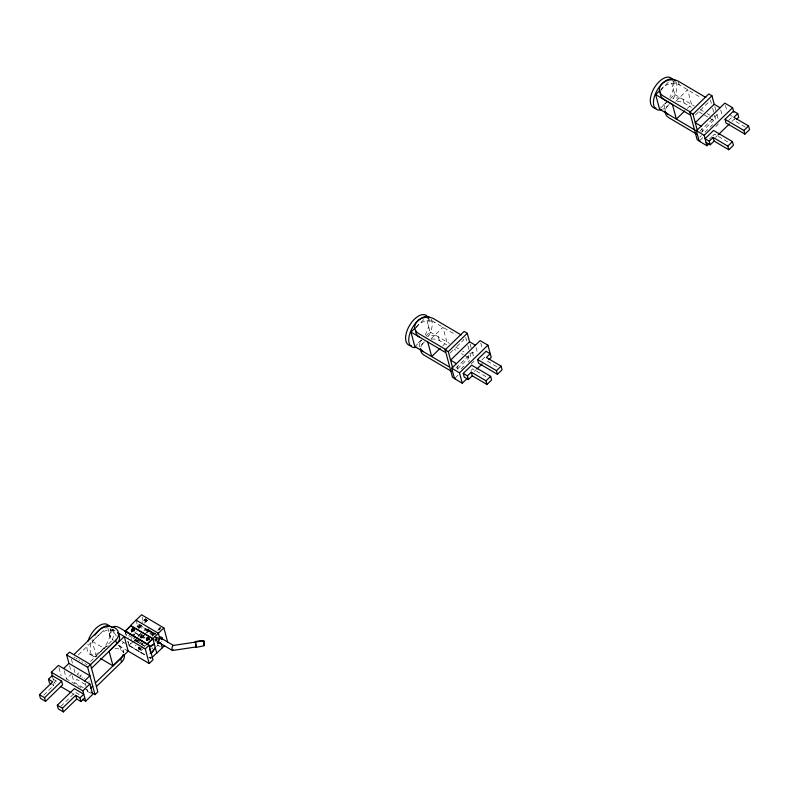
<?xml version="1.0" encoding="UTF-8"?>
<svg xmlns="http://www.w3.org/2000/svg" width="789" height="789" viewBox="0 0 789 789"><rect width="100%" height="100%" fill="white"/><g stroke="black" fill="none" stroke-linecap="round" stroke-linejoin="round"><path stroke-width="0.59" stroke-dasharray="3.94 2.96" d="M141.635 625.312L139.051 628.034L138.361 626.92L137.917 627.285M144.121 623.123C148.46 621.081 142.957 618.004 142.069 622.708M144.604 645.984L134.465 640.007C135.323 637.108 134.012 642.552 136.102 639.928M134.544 640.017L134.83 641.289M155.108 633.005L152.543 635.49L152.75 636.151M160.039 629.247L159.26 628.981L159.792 629.938M134.811 641.072L136.073 640.421L136.152 641.516M147.247 630.273C149.22 633.873 147.76 627.245 145.58 631.89M135.471 640.441L134.485 640.313L144.584 645.806M136.043 640.086L134.584 640.372M155.956 637.127L157.05 638.064M145.916 621.988L147.563 620.223L145.916 621.988L144.87 621.377L144.131 620.272L145.778 618.507M138.312 636.052L141.28 632.896L137.996 636.082M146.813 630.263L148.135 628.981L149.92 630.697L148.598 631.989L147.543 631.368L146.813 630.263L148.45 628.498M142.059 637.946L144.14 635.638M138.351 647.799L138.854 647.029L140.541 648.025L141.714 649.781L141.211 650.55L138.351 647.799L140.817 645.402M148.598 631.989L150.235 630.214M159.575 630.046L158.836 628.941L160.473 627.176M130.51 640.54L131.832 638.528M139.051 628.034L138.105 627.551M144.574 620.282L145.807 621.476M148.47 631.496L146.793 633.113M152.918 635.253L152.455 635.924L152.918 635.253A1.292 0.503 45.9 0 0 152.198 635.263A1.292 0.503 45.9 0 0 152.553 636.181M153.165 634.977L153.283 634.849A2.87 1.519 -59.5 0 1 155.127 634.149M107.777 627.748L111.387 641.21L96.209 655.945L92.303 641.358L106.633 627.442M416.02 327.159L425.291 318.164M660.709 89.68L670.818 79.857M78.298 654.919L99.887 633.991A11.49 8.659 -15 0 1 116.604 632.058M55.891 680.937L54.135 682.633L56.236 683.876M109.888 630.569L110.845 629.652M43.75 695.119L53.701 685.454L53.218 683.639M109.424 633.922L113.221 630.243M81.109 687.584L66.404 678.925L71.72 673.767M414.866 346.657L421.612 340.118M425.833 336.025L430.044 331.932L426.435 318.47M660.403 108.359L666.301 102.629M670.512 98.536L674.733 94.453L671.123 80.981M78.89 672.731L77.223 674.348L79.324 675.581M90.508 661.458L103.793 648.578A11.49 8.659 -15 0 1 108.221 645.747M83.447 687.821L73.988 682.248L76.839 679.487L86.287 685.059M79.867 676.38L81.523 674.773M431.139 338.708L442.935 327.257L446.85 341.844L442.629 345.937M675.818 101.219L687.623 89.768L691.529 104.355M144.131 620.272L145.462 618.99L147.247 620.706M137.868 626.791L140.403 624.336M138.026 627.393L139.919 625.549L154.752 634.297M144.446 619.789L145.492 620.41L146.823 619.128M144.87 621.377L146.192 620.085M125.412 643.568L123.577 642.483L119.79 646.171L120.766 649.811M60.842 706.382L75.35 692.298L80.567 695.375M130.757 643.37L128.942 645.471L144.574 654.683M138.4 636.19L139.969 634.662L145.038 637.65M143.904 630.855L145.472 629.326L153.579 634.109M133.627 641.151L128.942 645.471L127.67 640.737M139.673 637.078L142.138 634.681M140.373 636.96L142.227 635.155M137.671 641.102L138.43 640.362M145.127 633.715L148.924 630.026L156.271 634.366M141.675 638.035L144.298 635.549M687.318 108.448L691.529 104.355M90.557 693.156L87.411 691.302L89.69 689.093M141.645 644.603L143.282 643.015M138.381 648.597L139.14 647.858M158.836 628.941L160.157 627.649L160.897 628.754M157.603 630.569L159.279 628.951M139.535 649.554L144.466 644.771M140.156 650.471A1.292 0.503 45.9 0 0 139.199 648.795A1.292 0.503 45.9 0 0 138.479 649.308A1.292 0.503 45.9 0 0 140.156 650.471L140.935 649.722A1.292 0.503 45.9 0 0 139.959 648.055A1.292 0.503 45.9 0 0 139.239 648.578A1.292 0.503 45.9 0 0 140.915 649.732M141.211 650.55L146.143 645.757M450.174 352.989L455.391 347.929M456.811 346.549L461.082 342.406M461.555 341.943L463.932 339.645L462.62 338.875M695.336 115.046L708.611 102.166L707.299 101.386M155.827 640.629L157.346 639.159M156.439 646.704L158.145 645.047M455.943 368.049L472.325 352.15L475.264 353.886M699.764 131.398L717.004 114.661L719.943 116.397M457.433 368.927L468.814 357.881L467.838 354.231M701.174 132.365L713.503 120.401L712.526 116.752M461.101 368.818L464.543 365.475M467.995 362.121L469.721 360.455M699.744 137.187L701.47 135.521M704.922 132.167L709.232 127.986M710.09 127.147L712.684 124.642M455.283 377.862L458.448 374.795M699.971 140.373L703.916 136.546M471.141 363.985L474.593 360.632M715.83 126.496L718.414 123.981M471.003 370.475L472.7 368.828L487.405 377.497M481.931 359.873L485.324 356.579M709.439 139.061L711.984 136.586M712.832 135.767L714.528 134.12L729.233 142.789M728.563 120.5L732.803 116.387M474.337 371.501L476.063 369.824M715.574 137.355L717.3 135.688M731.955 121.457L734.539 118.952M141.586 625.578L140.915 625.312M133.321 634.169L134.475 634.238L133.568 634.139M154.693 633.103L154.812 633.064A5.148 2.722 -59.5 0 0 153.963 633.409A4.053 2.14 -59.5 0 0 152.228 635.125A5.385 2.85 -59.5 0 0 151.873 635.697A4.497 2.377 -59.5 0 1 153.066 634.05A4.231 2.239 -59.5 0 1 154.683 633.123M134.189 635.027L134.722 634.376L134.15 635.096M143.943 635.539L143.401 635.125M147.484 629.652L155.315 634.257L154.989 633.025L155.719 633.459M671.873 80.478L700.74 97.511M730.545 115.253L732.488 116.397M745.349 127.147L734.845 120.954L734.362 119.129M674.733 94.453L694.152 105.904M700.711 109.779L703.334 111.328M707.269 113.655L709.903 115.204M677.12 101.574A11.49 8.659 -15 0 1 684.112 103.053L691.46 107.383M698.807 111.722L702.476 113.892M704.311 114.977L707.989 117.147M709.824 118.232L713.503 120.401M426.139 317.346L456.052 335M487.375 361.145L496.823 366.717M430.044 331.932L449.464 343.393M456.032 347.268L458.656 348.817M462.591 351.135L463.902 351.914M431.258 339.191A11.49 8.659 -15 0 1 439.424 340.532L446.771 344.872M454.119 349.211L455.953 350.296M461.466 353.541L463.301 354.626M465.145 355.711L468.814 357.881M159.151 628.458L160.197 629.08M139.337 624.849L155.315 634.257M153.086 634.1L153.283 634.849L137.533 625.569L136.073 620.115M156.035 636.95L159.565 639.031M153.046 635.539L149.9 633.675L148.924 630.026M154.102 636.151L157.83 638.222M152.228 635.125L152.78 635.451M155.463 637.443L157.149 638.429M157.228 639.228L156.133 638.577A4.931 2.604 -59.5 0 1 156.735 637.581M156.824 639.692L155.867 639.129A4.053 2.14 -59.5 0 0 155.62 639.84L156.025 641.368M156.804 640.49L155.601 639.78A5.474 2.89 -59.5 0 1 156.133 638.577L155.956 638.932A5.385 2.85 -59.5 0 1 156.636 637.719M154.466 639.268L157.119 640.836M154.792 639.987L156.449 640.964L155.956 638.932A4.527 2.387 -59.5 0 1 157.041 637.167A4.28 2.259 -59.5 0 0 156.143 638.587M154.9 640.786L155.453 641.112M143.637 636.407L140.777 633.656M157.208 644.83L160.246 646.615M135.027 632.413L145.156 638.409M134.811 632.827L144.939 638.834M132.118 637.492L128.045 635.046L128.676 637.384M133.114 638.025L146.29 645.856M136.379 641.427L144.801 646.388M111.673 629.099L115.875 631.575A11.49 4.487 45.9 0 0 109.316 631.506A11.49 4.487 45.9 0 0 113.271 640.53M144.811 654.683L129.179 645.461L128.074 641.506M148.983 657.138L151.064 658.371M148.746 657.138L150.827 658.371L149.555 653.637M129.09 645.737L143.795 654.397M128.183 651.122L119.79 646.171A11.49 4.487 45.9 0 1 118.222 645.146M92.303 641.358L104.898 648.785M89.926 654.268L93.072 656.123M73.919 657.04L74.965 657.651M76.02 658.273L77.066 658.894M78.644 659.821L79.689 660.442M81.79 661.685L82.845 662.296M84.946 663.539L85.468 663.845M85.991 664.16L87.046 664.772M79.857 675.887L80.902 676.508M81.957 677.13L82.48 677.435M84.058 678.372L84.581 678.678M88.782 681.154L89.305 681.459M84.492 688.442L90.794 692.16M53.238 679.26L58.455 682.337M71.996 693.166L74.087 694.399M51.995 684.457L53.701 685.454M155.798 634.119L155.068 633.192M145.492 620.41L146.231 621.515M148.174 630.401L148.914 631.506M153.076 634.08L153.283 634.849M725.466 105.45L727.014 111.219M720.722 110.046L722.27 115.825M714.844 106.584L716.392 112.354M717.004 114.661L718.148 118.912M710.396 99.887L711.353 103.448M712.625 108.211L714.223 114.158M714.538 115.342L716.126 121.289M701.756 128.459L702.683 131.921M678.491 82.076L679.221 84.817A11.49 8.659 -15 0 0 660.689 91.159M684.112 103.053L683.126 99.404A11.49 8.659 -15 0 0 672.662 98.586M480.777 342.929L482.326 348.708M476.033 347.535L477.276 352.15M470.155 344.063L471.704 349.843M472.325 352.15L473.745 357.456M465.707 337.367L466.664 340.937M467.936 345.69L469.534 351.638M469.849 352.831L471.447 358.778M457.068 365.938L457.995 369.41M439.424 340.532L438.447 336.883A11.49 8.659 -15 0 0 426.879 336.469M157.119 642.009L156.715 640.49A4.053 2.14 -59.5 0 1 156.804 640.175M142.168 617.008L143.667 622.61M125.431 632.157L126.388 635.697M125.135 631.279L126.408 636.013M123.38 650.935L123.873 652.759M85.242 683.215L86.484 687.84M86.79 688.994L87.411 691.302M71.424 659.269L72.696 664.022M73.969 668.786L75.241 673.54M69.55 665.679L70.793 670.305M72.282 675.887L73.988 682.248M64.244 670.837L66.404 678.925M58.988 667.741L61.157 675.828M52.745 677.435L53.524 680.325M136.872 626.367A2.87 1.519 -59.5 0 1 139.545 624.957A2.87 1.519 -59.5 0 1 139.328 628.162M162.001 641.072A3.264 1.726 -59.5 0 1 161.745 641.526M136.418 631.2A1.292 0.503 45.9 0 1 136.142 631.269M138.667 628.251A1.292 0.503 45.9 0 1 138.114 627.807M137.651 627.216A1.292 0.503 45.9 0 1 138.233 626.604A1.292 0.503 45.9 0 1 139.406 628.251M152.218 648.923A1.292 0.503 45.9 0 1 151.981 648.025A1.292 0.503 45.9 0 1 152.839 648.233M139.061 641.22A1.292 0.503 45.9 0 1 137.385 640.057A1.292 0.503 45.9 0 1 137.513 641.161A1.292 0.503 45.9 0 1 136.112 640.165A1.292 0.503 45.9 0 1 136.093 639.179M141.172 638.123A1.292 0.503 45.9 0 1 140.156 636.634A1.292 0.503 45.9 0 1 141.339 636.92A1.292 0.503 45.9 0 1 142.04 638.34M156.804 638.409A4.053 2.14 -59.5 0 1 155.65 639.978M136.093 645.589A1.44 1.085 -15 0 1 135.254 645.037M134.258 641.023A1.44 1.085 -15 0 1 135.629 639.948A1.44 1.085 -15 0 1 137.049 640.678A1.44 1.085 -15 0 1 136.152 642.009M138.105 640.412A1.292 0.503 45.9 0 1 137.513 640.096M123.577 642.483A11.49 4.487 45.9 0 1 122.019 641.467M116.338 635.944A11.49 4.487 45.9 0 1 113.005 628.991M118.133 645.392A11.49 8.659 -15 0 1 123.498 652.74M114.928 648.302A11.49 8.659 -15 0 1 123.774 652.917M112.916 629.297A17.24 9.113 -59.5 0 1 111.969 641.21M96.939 656.744A17.24 9.113 -59.5 0 1 92.392 639.751M110.075 628.379A17.24 9.113 -59.5 0 1 98.852 652.671A17.24 9.113 -59.5 0 1 87.234 644.219M664.358 109.365A11.49 8.659 -15 0 1 666.498 102.491M675.848 81.661A17.24 9.113 -59.5 0 1 673.017 99.167M669.131 104.424A17.24 9.113 -59.5 0 1 662.563 109.316M673.421 81.612A17.24 9.113 -59.5 0 1 669.871 97.303M665.985 102.57A17.24 9.113 -59.5 0 1 660.571 106.909M665.571 109.395A11.49 8.659 -15 0 1 668.835 104.819M420.892 346.884A11.49 8.659 -15 0 1 424.147 342.298M419.669 346.844A11.49 8.659 -15 0 1 421.809 339.98M416.345 327.77A11.49 8.659 -15 0 1 434.532 322.297M431.159 319.151A17.24 9.113 -59.5 0 1 428.338 336.647M424.443 341.913A17.24 9.113 -59.5 0 1 419.038 346.243M428.427 318.154A17.24 9.113 -59.5 0 1 425.182 334.792M421.296 340.049A17.24 9.113 -59.5 0 1 417.036 343.708M140.481 636.91L141.734 638.035L140.481 636.871"/><path stroke-width="1.18" d="M195.573 642.354L196.155 646.921M131.635 629.336L131.684 631.713L131.635 629.336L132.986 628.843L134.377 630.746L132.986 628.843M134.031 629.464L133.736 630.569L132.384 631.062L131.339 630.441M146.586 638.153L146.636 640.53L146.586 638.153L147.938 637.66L149.328 639.563L147.938 637.66M148.983 638.281L148.687 639.386L147.346 639.879L146.29 639.258M204.331 645.708L196.244 647.355L196.343 646.516M125.135 631.279L130.826 625.756L125.135 631.279L147.02 644.179L152.928 638.784L130.432 625.815M147.02 644.179L152.474 638.666M204.351 644.929L203.71 640.875L195.297 641.585L196.303 647.305M155.325 647.897L151.163 653.608M155.315 647.7L151.074 653.539M84.63 680.907L89.936 675.759L68.929 663.371L66.661 654.9L69.511 652.138L90.508 664.516L97.836 691.874L94.996 694.636L91.849 692.772M52.587 676.863L51.354 672.238L58.376 665.433L89.877 684.004L92.658 694.399L85.646 701.214L82.49 699.35M48.464 679.299L52.261 675.611L61.65 681.154L62.627 684.803L45.555 701.372L40.426 698.344L39.45 694.695L52.725 681.814L48.464 679.299L49.441 682.949L51.147 683.955M73.998 654.495L98.911 630.342A11.49 8.659 -15 0 1 114.898 627.936A11.49 8.659 -15 0 1 115.717 640.254L116.693 643.893L91.307 668.51M63.623 668.53L68.929 663.371M448.99 366.796L414.866 346.657L410.961 332.07L415.172 327.977M695.513 130.392L659.555 109.178L655.649 94.591L659.86 90.498M45.555 701.372L44.578 697.723L61.65 681.154M94.996 694.636L87.668 667.277L90.508 664.516M90.804 664.407L115.717 640.254M63.406 711.895L62.43 708.246L75.705 695.356L76.681 699.005L63.406 711.895L58.278 708.867L57.301 705.218L74.373 688.649L83.762 694.192L79.965 697.87L80.942 701.52L84.739 697.841M85.646 701.214L82.855 690.819L89.877 684.004M113.014 665.847L128.183 651.122L124.277 636.536L109.099 651.26L113.014 665.847L100.41 658.42M440.104 348.383L431.672 356.569L427.766 341.982M684.783 110.904L676.36 119.08L672.445 104.493L655.649 94.591M95.213 683.096L120.599 658.49A11.49 8.659 -15 0 0 123.143 654.554M90.449 688.353L92.717 686.144M96.672 686.292L121.575 662.129A11.49 8.659 -15 0 0 124.356 654.584M455.628 379.045L452.472 377.181L445.144 349.833L464.119 331.419L467.266 333.283L469.534 341.755L475.422 345.227M700.316 141.556L697.16 139.702L689.833 112.344L708.798 93.94L711.954 95.794L714.223 104.266L720.101 107.738M452.738 368.246L448.3 351.687L467.266 333.283M697.417 130.767L692.979 114.208L711.954 95.794M152.879 638.607L163.875 627.926L141.576 614.779L130.57 625.45L152.879 638.607L156.774 653.154L164.635 645.53M149.072 645.224L152.977 659.811L149.19 663.49L145.275 648.903L149.072 645.224L119.672 627.896A11.49 4.487 45.9 0 0 113.261 627.442M158.717 642.108L158.175 642.631L157.317 642.128M161.942 638.972L162.485 638.449L161.311 637.759M469.534 341.755L450.568 360.169L456.446 363.63M714.223 104.266L695.257 122.68L701.135 126.151M151.823 657.631L156.725 652.967M467.433 378.187L462.265 383.207L454.494 378.631L451.712 368.236L480.156 340.621L487.927 345.197L491.222 357.407L488.914 359.646M708.67 144.052L706.954 145.728L699.182 141.142L696.391 130.747L724.844 103.132L732.616 107.718L733.859 112.334M462.265 383.207L459.474 372.812L487.927 345.197M706.954 145.728L704.163 135.333L732.616 107.718M468.419 379.539L464.218 377.063L463.242 373.414L471.723 365.189L490.63 376.333L491.606 379.973L486.971 384.47L472.266 375.801L471.289 372.152L467.443 375.889L468.419 379.539L472.266 375.801M477.562 359.518L486.044 351.283L490.245 353.758L486.399 357.496L501.094 366.165L502.07 369.814L497.445 374.311L478.538 363.167L477.562 359.518L496.468 370.662L497.445 374.311M737.725 113.567L733.869 117.305L748.574 125.974L749.55 129.623L744.915 134.12L726.018 122.976L725.042 119.326L733.523 111.091L737.725 113.567L738.701 117.216L736.384 119.455M709.272 141.182L713.118 137.444L727.823 146.113L728.799 149.762L733.435 145.265L732.458 141.616L713.552 130.471L705.07 138.706L709.272 141.182L710.248 144.831L714.094 141.093L713.118 137.444M476.921 368.986L482.099 363.966M718.158 134.85L729.361 123.972M486.971 384.47L485.994 380.821L490.63 376.333M496.468 370.662L501.094 366.165M727.823 146.113L732.458 141.616M744.915 134.12L743.938 130.471L748.574 125.974M154.052 644.209C147.129 647.217 148.401 648.647 154.338 644.051M131.98 630.608L133.321 630.125M146.932 639.425L148.273 638.942M173.373 645.441L195.425 642.108M173.314 650.373L196.185 646.931M203.69 640.865L195.337 641.575M705.8 97.432L678.244 81.168A11.49 8.659 -15 0 0 662.257 83.575A11.49 8.659 -15 0 0 663.066 95.893L690.622 112.156M725.042 119.326L743.938 130.471M689.833 112.344L692.979 114.208M689.764 114.721L664.052 99.542A11.49 8.659 -15 0 1 660.452 92.057M696.391 130.747L704.163 135.333M714.094 141.093L728.799 149.762M696.49 134.041L668.934 117.778A11.49 8.659 -15 0 1 665.216 111.21M706.047 142.355L710.248 144.831M461.111 334.911L433.555 318.648A11.49 8.659 -15 0 0 417.568 321.064A11.49 8.659 -15 0 0 418.387 333.382L445.943 349.645M445.144 349.833L448.3 351.687M410.961 332.07L445.085 352.21M471.289 372.152L485.994 380.821M463.242 373.414L467.443 375.889M451.712 368.236L459.474 372.812M451.801 371.53L424.245 355.257A11.49 8.659 -15 0 1 420.527 348.689M136.073 620.115L158.382 633.261L159.772 638.469L158.717 637.847M161.558 638.429L173.481 645.471M158.983 642.562L171.805 650.126M125.283 630.914L147.425 644.12M117.709 632.66L145.275 648.903M127.137 650.501L149.19 663.49M66.661 654.9L87.668 667.277M51.354 672.238L82.855 690.819M60.437 686.351L70.941 692.545M75.705 695.356L79.965 697.87M76.681 699.005L80.942 701.52M39.45 694.695L44.578 697.723M57.301 705.218L62.43 708.246M133.755 630.806L132.69 630.667L132.246 631.575M148.736 639.662L147.701 639.455L147.148 640.264M195.544 641.95L203.67 640.885L204.154 645.234M203.828 641.21L204.341 644.721M204.134 645.106L203.887 641.467M163.875 627.926L167.781 642.473M161.163 643.656L162.278 647.818M149.614 648.736L150.867 653.391M120.599 658.49L121.575 662.129M159.96 642.64A2.446 1.292 -59.5 0 1 158.688 641.358A2.446 1.292 -59.5 0 1 160.483 638.557A2.446 1.292 -59.5 0 1 161.992 639.465M160.561 642.897A3.264 1.726 -59.5 0 1 158.096 642.059A3.264 1.726 -59.5 0 1 160.542 637.877A3.264 1.726 -59.5 0 1 162.514 639.554M160.887 637.098A3.264 1.726 -59.5 0 1 161.548 639.08M159.102 642.68A3.264 1.726 -59.5 0 1 157.366 642.414M159.881 637.177A3.264 1.726 -59.5 0 1 160.098 637.098M159.615 642.818A4.053 2.14 -59.5 0 1 159.151 643.153A4.931 2.604 -59.5 0 1 158.372 643.489A5.474 2.89 -59.5 0 1 157.652 643.656M160.976 637.137A3.264 1.726 -59.5 0 1 161.459 638.932M159.003 642.611A3.264 1.726 -59.5 0 1 157.376 642.532M173.245 649.84A2.554 0.868 -80.6 0 1 173.126 650.047M172.17 650.156A2.554 0.868 -80.6 0 1 172.732 645.895M159.792 642.838A4.251 2.249 -59.5 0 1 158.481 643.528M117.896 633.222A11.49 8.659 -15 0 1 116.693 643.893M94.927 635.175A17.24 9.113 -59.5 0 1 111.979 627.649M88.003 641.102A17.24 9.113 -59.5 0 1 98.102 626.496A17.24 9.113 -59.5 0 1 108.833 625.795M661.409 109.73A17.24 9.113 -59.5 0 1 656.073 92.264A17.24 9.113 -59.5 0 1 675.325 80.882M656.063 108.211A17.24 9.113 -59.5 0 1 653.736 88.832A17.24 9.113 -59.5 0 1 672.179 79.028M667.958 114.129A11.49 8.659 -15 0 1 664.949 111.032M423.269 351.618A11.49 8.659 -15 0 1 420.261 348.521M419.363 337.021A11.49 8.659 -15 0 1 415.645 330.453M416.73 347.209A17.24 9.113 -59.5 0 1 411.03 330.502A17.24 9.113 -59.5 0 1 430.005 317.701M411.375 345.7A17.24 9.113 -59.5 0 1 409.047 326.321A17.24 9.113 -59.5 0 1 427.49 316.507"/></g></svg>
